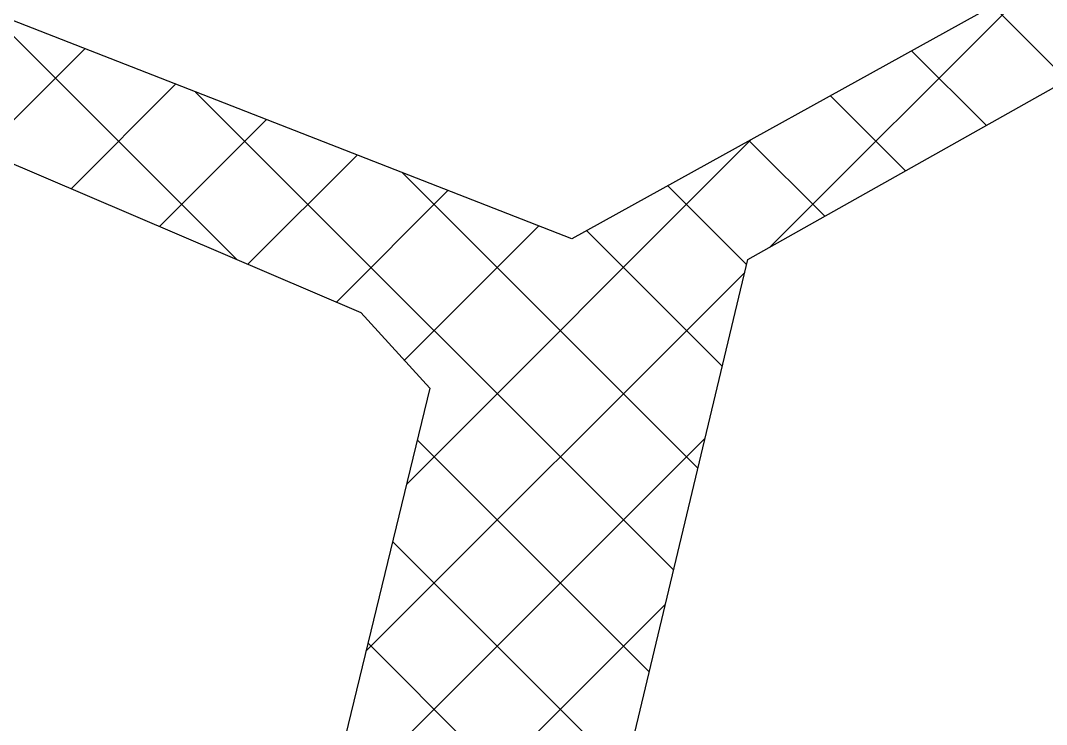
# Model space of a CAD drawing. Header units: metres. Extents: x 267365 to 277461, y 2088854 to 2108025.
# Drawn here: x 273479.8 to 273625.7, y 2097426.4 to 2097526.6 of the extents above; entities that cross this region are included whole.
import ezdxf

# ---------------------------------------------------------------- set-up
doc = ezdxf.new("R2010")
doc.units = ezdxf.units.M
doc.layers.add('HARBOUR', color=1, linetype='Continuous')

msp = doc.modelspace()

# ---------------------------------------------------------------- linework, layer by layer
at = {"layer": 'HARBOUR'}
for p, q in [((273558.22, 2097495.53), (273402.73, 2097556.24)), ((273558.22, 2097495.53), (273402.73, 2097556.24)), ((273651.51, 2097547.23), (273558.22, 2097495.53)), ((273651.51, 2097547.23), (273558.22, 2097495.53)), ((273398.46, 2097540.45), (273528.17, 2097485.08)), ((273398.46, 2097540.45), (273528.17, 2097485.08)), ((273583.23, 2097492.61), (273657.63, 2097534.43)), ((273583.23, 2097492.61), (273657.63, 2097534.43)), ((273541.98, 2097319.89), (273583.23, 2097492.61)), ((273541.98, 2097319.89), (273583.23, 2097492.61)), ((273528.17, 2097485.08), (273537.98, 2097474.31)), ((273528.17, 2097485.08), (273537.98, 2097474.31)), ((273537.98, 2097474.31), (273502.55, 2097328.24)), ((273537.98, 2097474.31), (273502.55, 2097328.24))]:
    msp.add_line(p, q, dxfattribs=at)
at = {"layer": 'HARBOUR', "linetype": 'Continuous'}
for p, q in [((273586.43, 2097494.4), (273624.02, 2097532)), ((273586.43, 2097494.4), (273624.02, 2097532)), ((273628.67, 2097518.15), (273618.11, 2097528.72)), ((273628.67, 2097518.15), (273618.11, 2097528.72)), ((273510.54, 2097492.6), (273475.2, 2097527.94)), ((273510.54, 2097492.6), (273475.2, 2097527.94)), ((273474.35, 2097508.05), (273488.89, 2097522.6)), ((273474.35, 2097508.05), (273488.89, 2097522.6)), ((273617.18, 2097511.69), (273606.55, 2097522.32)), ((273617.18, 2097511.69), (273606.55, 2097522.32)), ((273486.94, 2097502.68), (273501.81, 2097517.55)), ((273486.94, 2097502.68), (273501.81, 2097517.55)), ((273572.67, 2097448.43), (273504.66, 2097516.44)), ((273572.67, 2097448.43), (273504.66, 2097516.44)), ((273605.68, 2097505.23), (273594.99, 2097515.91)), ((273605.68, 2097505.23), (273594.99, 2097515.91)), ((273499.52, 2097497.3), (273514.73, 2097512.51)), ((273499.52, 2097497.3), (273514.73, 2097512.51)), ((273534.65, 2097460.59), (273583.73, 2097509.67)), ((273534.65, 2097460.59), (273583.73, 2097509.67)), ((273594.18, 2097498.76), (273583.44, 2097509.51)), ((273594.18, 2097498.76), (273583.44, 2097509.51)), ((273512.11, 2097491.93), (273527.65, 2097507.47)), ((273512.11, 2097491.93), (273527.65, 2097507.47)), ((273576.14, 2097462.93), (273534.12, 2097504.94)), ((273576.14, 2097462.93), (273534.12, 2097504.94)), ((273524.7, 2097486.56), (273540.56, 2097502.42)), ((273524.7, 2097486.56), (273540.56, 2097502.42)), ((273583.06, 2097491.92), (273571.88, 2097503.1)), ((273583.06, 2097491.92), (273571.88, 2097503.1)), ((273534.37, 2097478.27), (273553.48, 2097497.38)), ((273534.37, 2097478.27), (273553.48, 2097497.38)), ((273579.6, 2097477.42), (273560.32, 2097496.7)), ((273579.6, 2097477.42), (273560.32, 2097496.7)), ((273528.9, 2097436.88), (273582.79, 2097490.77)), ((273528.9, 2097436.88), (273582.79, 2097490.77)), ((273523.15, 2097413.17), (273577.15, 2097467.17)), ((273523.15, 2097413.17), (273577.15, 2097467.17)), ((273569.21, 2097433.93), (273536.19, 2097466.95)), ((273569.21, 2097433.93), (273536.19, 2097466.95)), ((273565.75, 2097419.43), (273532.69, 2097452.49)), ((273565.75, 2097419.43), (273532.69, 2097452.49)), ((273517.4, 2097389.46), (273571.52, 2097443.57)), ((273517.4, 2097389.46), (273571.52, 2097443.57)), ((273562.29, 2097404.93), (273529.18, 2097438.04)), ((273562.29, 2097404.93), (273529.18, 2097438.04))]:
    msp.add_line(p, q, dxfattribs=at)

doc.saveas('drawing.dxf')
